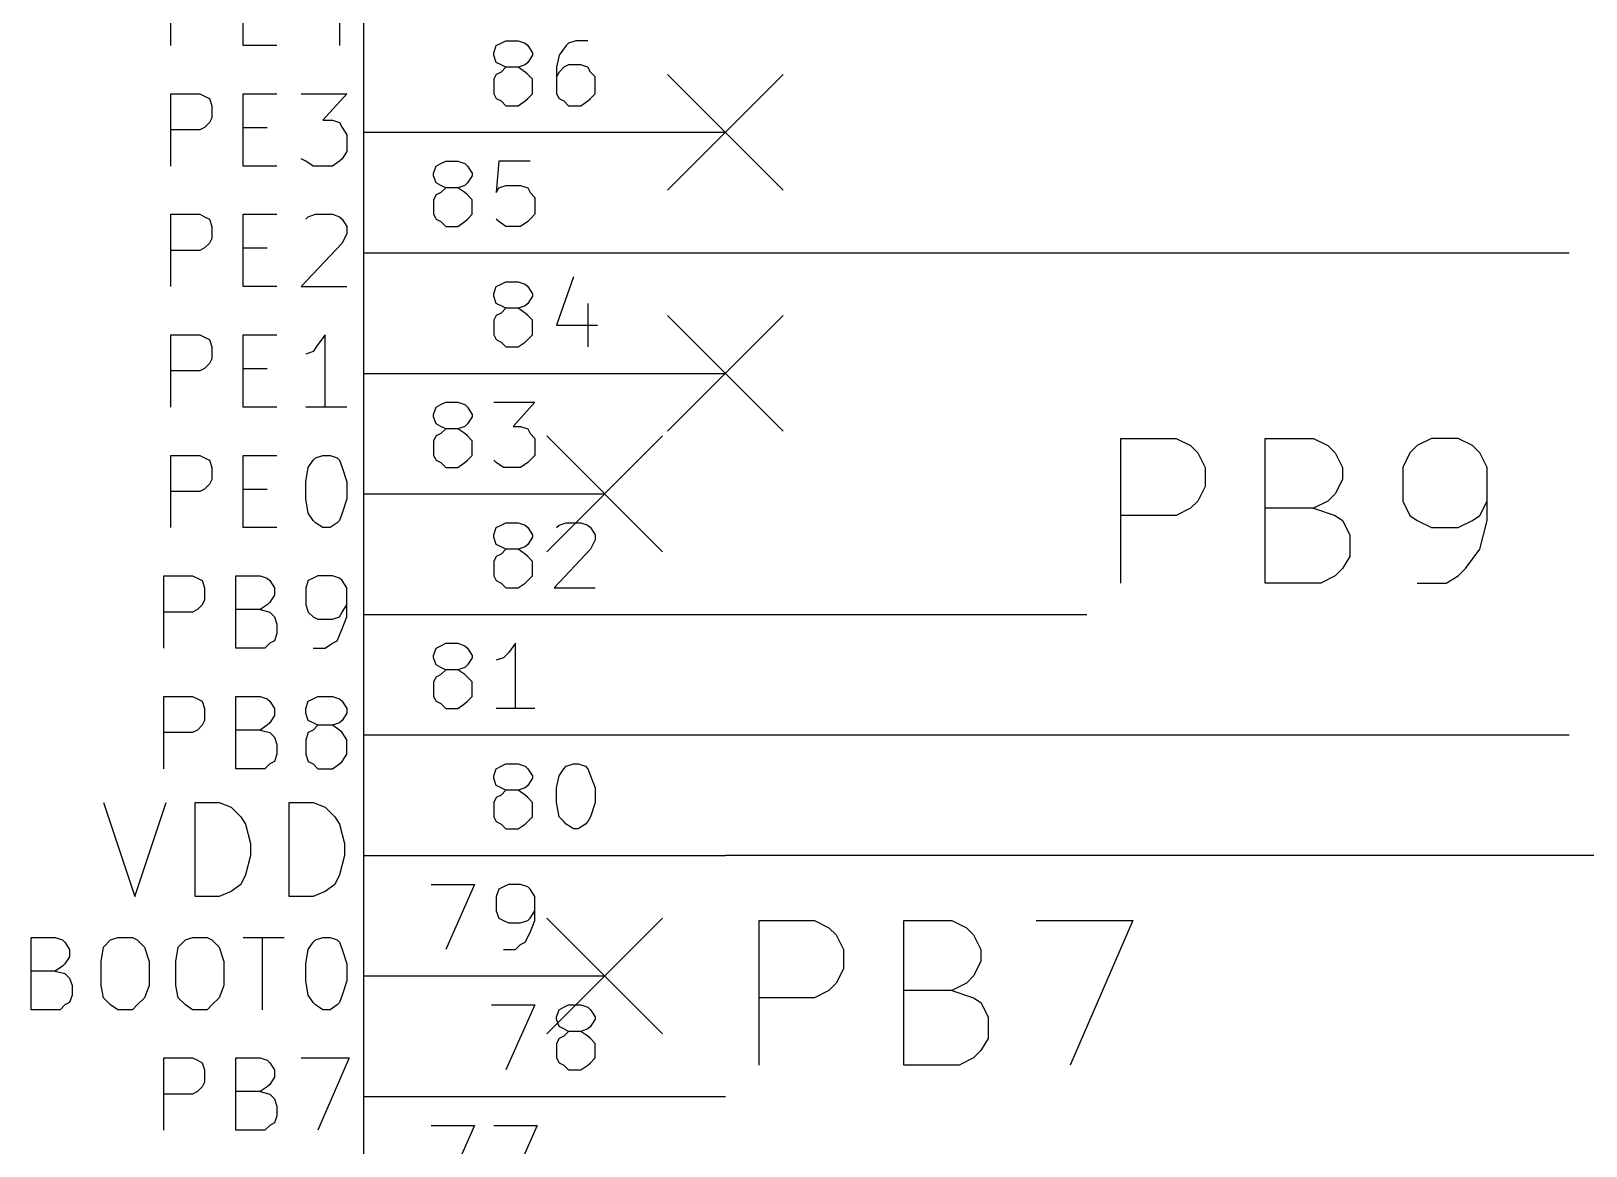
# Model space of a CAD drawing. Extents: x 10 to 287, y -200 to -10.
# Drawn here: x 62.53 to 78.92, y -112.28 to -100.53 of the extents above; entities that cross this region are included whole.
import ezdxf

# ---------------------------------------------------------------- set-up
doc = ezdxf.new("R2010")
doc.units = 0
doc.header["$MEASUREMENT"] = 0
doc.layers.add('BLACK', color=7, linetype='CONTINUOUS')

msp = doc.modelspace()

# ---------------------------------------------------------------- linework, layer by layer
at = {"layer": 'Black'}
for p, q in [((74.0156, -106.35), (74.0156, -104.826)), ((74.0156, -104.826), (74.5998, -104.826)), ((74.5998, -104.826), (74.7522, -104.902)), ((75.5396, -106.35), (75.5396, -104.826)), ((75.5396, -104.826), (76.0476, -104.826)), ((76.0476, -104.826), (76.2, -104.902)), ((77.2922, -104.826), (77.1398, -104.902)), ((77.5716, -104.826), (77.2922, -104.826)), ((77.724, -104.902), (77.5716, -104.826)), ((74.7522, -104.902), (74.8284, -104.978)), ((74.8284, -104.978), (74.9046, -105.131)), ((76.2, -104.902), (76.2762, -104.978)), ((76.2762, -104.978), (76.3524, -105.131)), ((77.0636, -104.978), (76.9874, -105.131)), ((77.1398, -104.902), (77.0636, -104.978)), ((77.8002, -104.978), (77.724, -104.902)), ((77.8764, -105.131), (77.8002, -104.978)), ((74.9046, -105.131), (74.9046, -105.334)), ((76.3524, -105.131), (76.3524, -105.258)), ((76.9874, -105.131), (76.9874, -105.486)), ((77.8764, -105.689), (77.8764, -105.131)), ((74.9046, -105.334), (74.8284, -105.486)), ((76.3524, -105.258), (76.2762, -105.41)), ((74.8284, -105.486), (74.7522, -105.562)), ((76.2, -105.486), (76.0476, -105.562)), ((76.2762, -105.41), (76.2, -105.486)), ((76.9874, -105.486), (77.0636, -105.639)), ((77.8002, -105.639), (77.8764, -105.486)), ((74.5998, -105.639), (74.0156, -105.639)), ((74.7522, -105.562), (74.5998, -105.639)), ((76.0476, -105.562), (75.5396, -105.562)), ((76.0476, -105.562), (76.2762, -105.639)), ((76.2762, -105.639), (76.3524, -105.689)), ((77.0636, -105.639), (77.1398, -105.689)), ((77.724, -105.689), (77.8002, -105.639)), ((76.3524, -105.689), (76.4286, -105.842)), ((77.1398, -105.689), (77.2922, -105.766)), ((77.2922, -105.766), (77.5716, -105.766)), ((77.5716, -105.766), (77.724, -105.689)), ((77.8002, -105.994), (77.8764, -105.689)), ((76.4286, -105.842), (76.4286, -106.07)), ((77.6478, -106.197), (77.8002, -105.994)), ((76.4286, -106.07), (76.3524, -106.197)), ((76.2762, -106.274), (76.1238, -106.35)), ((76.3524, -106.197), (76.2762, -106.274)), ((77.4446, -106.35), (77.5716, -106.274)), ((77.5716, -106.274), (77.6478, -106.197)), ((76.1238, -106.35), (75.5396, -106.35)), ((77.1398, -106.35), (77.4446, -106.35)), ((70.2056, -111.43), (70.2056, -109.906)), ((70.2056, -109.906), (70.7898, -109.906)), ((70.7898, -109.906), (70.9422, -109.982)), ((71.7296, -111.43), (71.7296, -109.906)), ((71.7296, -109.906), (72.2376, -109.906)), ((72.2376, -109.906), (72.39, -109.982)), ((73.1266, -109.906), (74.1426, -109.906)), ((74.1426, -109.906), (73.4822, -111.43)), ((70.9422, -109.982), (71.0184, -110.058)), ((71.0184, -110.058), (71.0946, -110.211)), ((72.39, -109.982), (72.4662, -110.058)), ((72.4662, -110.058), (72.5424, -110.211)), ((71.0946, -110.211), (71.0946, -110.414)), ((72.5424, -110.211), (72.5424, -110.338)), ((71.0946, -110.414), (71.0184, -110.566)), ((72.5424, -110.338), (72.4662, -110.49)), ((71.0184, -110.566), (70.9422, -110.642)), ((72.39, -110.566), (72.2376, -110.642)), ((72.4662, -110.49), (72.39, -110.566)), ((70.7898, -110.719), (70.2056, -110.719)), ((70.9422, -110.642), (70.7898, -110.719)), ((72.2376, -110.642), (71.7296, -110.642)), ((72.2376, -110.642), (72.4662, -110.719)), ((72.4662, -110.719), (72.5424, -110.769)), ((72.5424, -110.769), (72.6186, -110.922)), ((72.6186, -110.922), (72.6186, -111.15)), ((72.6186, -111.15), (72.5424, -111.277)), ((72.4662, -111.354), (72.3138, -111.43)), ((72.5424, -111.277), (72.4662, -111.354)), ((72.3138, -111.43), (71.7296, -111.43))]:
    msp.add_line(p, q, dxfattribs=at)
at = {"layer": 'Blue 2'}
for p, q in [((69.2404, -100.99), (70.4596, -102.21)), ((70.4596, -100.99), (69.2404, -102.21)), ((69.2404, -103.53), (70.4596, -104.75)), ((70.4596, -103.53), (69.2404, -104.75)), ((67.9704, -104.8), (69.1896, -106.02)), ((69.1896, -104.8), (67.9704, -106.02)), ((67.9704, -109.88), (69.1896, -111.1)), ((69.1896, -109.88), (67.9704, -111.1))]:
    msp.add_line(p, q, dxfattribs=at)
at = {"layer": 'Cyan 2'}
for p, q in [((64.008, -100.686), (64.008, -99.9236)), ((64.77, -100.686), (64.77, -99.9236)), ((65.786, -100.178), (65.786, -100.686)), ((65.1256, -100.686), (64.77, -100.686)), ((64.008, -101.956), (64.008, -101.194)), ((64.008, -101.194), (64.3128, -101.194)), ((64.3128, -101.194), (64.3636, -101.219)), ((64.3636, -101.219), (64.4144, -101.244)), ((64.4144, -101.244), (64.4398, -101.321)), ((64.77, -101.956), (64.77, -101.194)), ((64.77, -101.194), (65.1256, -101.194)), ((65.3796, -101.194), (65.8622, -101.194)), ((65.8622, -101.194), (65.6082, -101.473)), ((64.4398, -101.321), (64.4398, -101.448)), ((64.3636, -101.549), (64.3128, -101.575)), ((64.4144, -101.498), (64.3636, -101.549)), ((64.4398, -101.448), (64.4144, -101.498)), ((64.77, -101.549), (65.024, -101.549)), ((65.6082, -101.473), (65.7098, -101.473)), ((65.7098, -101.473), (65.786, -101.498)), ((65.786, -101.498), (65.8114, -101.549)), ((65.8114, -101.549), (65.8622, -101.625)), ((64.3128, -101.575), (64.008, -101.575)), ((65.8622, -101.625), (65.8622, -101.803)), ((65.4304, -101.905), (65.3796, -101.879)), ((65.8114, -101.879), (65.786, -101.905)), ((65.8622, -101.803), (65.8114, -101.879)), ((65.1256, -101.956), (64.77, -101.956)), ((65.5066, -101.956), (65.4304, -101.905)), ((65.7098, -101.956), (65.5066, -101.956)), ((65.786, -101.905), (65.7098, -101.956)), ((64.008, -103.226), (64.008, -102.464)), ((64.008, -102.464), (64.3128, -102.464)), ((64.3128, -102.464), (64.3636, -102.489)), ((64.3636, -102.489), (64.4144, -102.514)), ((64.4144, -102.514), (64.4398, -102.591)), ((64.77, -103.226), (64.77, -102.464)), ((64.77, -102.464), (65.1256, -102.464)), ((65.4304, -102.514), (65.4558, -102.489)), ((65.4558, -102.489), (65.532, -102.464)), ((65.532, -102.464), (65.7098, -102.464)), ((65.7098, -102.464), (65.786, -102.489)), ((65.786, -102.489), (65.8114, -102.514)), ((65.8114, -102.514), (65.8622, -102.591)), ((64.4398, -102.718), (64.4144, -102.768)), ((64.4398, -102.591), (64.4398, -102.718)), ((65.8622, -102.667), (65.8114, -102.768)), ((65.8622, -102.591), (65.8622, -102.667)), ((64.3128, -102.845), (64.008, -102.845)), ((64.3636, -102.819), (64.3128, -102.845)), ((64.4144, -102.768), (64.3636, -102.819)), ((64.77, -102.819), (65.024, -102.819)), ((65.8114, -102.768), (65.3796, -103.226)), ((65.1256, -103.226), (64.77, -103.226)), ((65.3796, -103.226), (65.8622, -103.226)), ((64.008, -104.496), (64.008, -103.734)), ((64.008, -103.734), (64.3128, -103.734)), ((64.3128, -103.734), (64.3636, -103.759)), ((64.3636, -103.759), (64.4144, -103.784)), ((64.4144, -103.784), (64.4398, -103.861)), ((64.4398, -103.861), (64.4398, -103.988)), ((64.77, -104.496), (64.77, -103.734)), ((64.77, -103.734), (65.1256, -103.734)), ((65.5574, -103.835), (65.5066, -103.911)), ((65.6336, -103.734), (65.5574, -103.835)), ((65.6336, -104.496), (65.6336, -103.734)), ((64.4398, -103.988), (64.4144, -104.038)), ((65.5066, -103.911), (65.4304, -103.937)), ((64.3128, -104.115), (64.008, -104.115)), ((64.3636, -104.089), (64.3128, -104.115)), ((64.4144, -104.038), (64.3636, -104.089)), ((64.77, -104.089), (65.024, -104.089)), ((65.1256, -104.496), (64.77, -104.496)), ((65.8622, -104.496), (65.4304, -104.496)), ((64.008, -105.766), (64.008, -105.004)), ((64.008, -105.004), (64.3128, -105.004)), ((64.3128, -105.004), (64.3636, -105.029)), ((64.77, -105.766), (64.77, -105.004)), ((64.77, -105.004), (65.1256, -105.004)), ((65.532, -105.029), (65.6082, -105.004)), ((65.6082, -105.004), (65.6844, -105.004)), ((65.6844, -105.004), (65.7606, -105.029)), ((64.3636, -105.029), (64.4144, -105.054)), ((64.4144, -105.054), (64.4398, -105.131)), ((64.4398, -105.131), (64.4398, -105.258)), ((65.4304, -105.283), (65.4558, -105.131)), ((65.4558, -105.131), (65.5066, -105.054)), ((65.5066, -105.054), (65.532, -105.029)), ((65.7606, -105.029), (65.786, -105.054)), ((65.786, -105.054), (65.8114, -105.131)), ((65.8114, -105.131), (65.8622, -105.283)), ((64.4144, -105.308), (64.3636, -105.359)), ((64.4398, -105.258), (64.4144, -105.308)), ((65.4304, -105.461), (65.4304, -105.283)), ((65.8622, -105.283), (65.8622, -105.461)), ((64.3128, -105.385), (64.008, -105.385)), ((64.3636, -105.359), (64.3128, -105.385)), ((64.77, -105.359), (65.024, -105.359)), ((65.4558, -105.613), (65.4304, -105.461)), ((65.8622, -105.461), (65.8114, -105.613)), ((65.5066, -105.689), (65.4558, -105.613)), ((65.8114, -105.613), (65.786, -105.689)), ((65.1256, -105.766), (64.77, -105.766)), ((65.532, -105.715), (65.5066, -105.689)), ((65.6082, -105.766), (65.532, -105.715)), ((65.6844, -105.766), (65.6082, -105.766)), ((65.7606, -105.715), (65.6844, -105.766)), ((65.786, -105.689), (65.7606, -105.715)), ((63.9318, -107.036), (63.9318, -106.274)), ((63.9318, -106.274), (64.2366, -106.274)), ((64.2366, -106.274), (64.2874, -106.299)), ((64.2874, -106.299), (64.3382, -106.324)), ((64.3382, -106.324), (64.3636, -106.401)), ((64.6938, -107.036), (64.6938, -106.274)), ((64.6938, -106.274), (64.9478, -106.274)), ((64.9478, -106.274), (65.024, -106.299)), ((65.024, -106.299), (65.0494, -106.324)), ((65.0494, -106.324), (65.1002, -106.401)), ((65.4558, -106.324), (65.4304, -106.401)), ((65.5066, -106.299), (65.4558, -106.324)), ((65.5574, -106.274), (65.5066, -106.299)), ((65.7098, -106.274), (65.5574, -106.274)), ((65.786, -106.299), (65.7098, -106.274)), ((65.8114, -106.324), (65.786, -106.299)), ((65.8622, -106.401), (65.8114, -106.324)), ((64.3636, -106.401), (64.3636, -106.528)), ((65.1002, -106.477), (65.0494, -106.553)), ((65.1002, -106.401), (65.1002, -106.477)), ((65.4304, -106.401), (65.4304, -106.578)), ((65.8622, -106.705), (65.8622, -106.401)), ((64.2874, -106.629), (64.2366, -106.655)), ((64.3382, -106.578), (64.2874, -106.629)), ((64.3636, -106.528), (64.3382, -106.578)), ((64.9478, -106.629), (64.6938, -106.629)), ((65.024, -106.578), (64.9478, -106.629)), ((64.9478, -106.629), (65.0494, -106.655)), ((65.0494, -106.553), (65.024, -106.578)), ((65.4304, -106.578), (65.4558, -106.655)), ((65.8114, -106.655), (65.8622, -106.578)), ((64.2366, -106.655), (63.9318, -106.655)), ((65.0494, -106.655), (65.1002, -106.705)), ((65.1002, -106.705), (65.1256, -106.782)), ((65.1256, -106.782), (65.1256, -106.883)), ((65.4558, -106.655), (65.5066, -106.705)), ((65.5066, -106.705), (65.5574, -106.731)), ((65.5574, -106.731), (65.7098, -106.731)), ((65.7098, -106.731), (65.786, -106.705)), ((65.786, -106.705), (65.8114, -106.655)), ((65.8114, -106.832), (65.8622, -106.705)), ((65.1002, -106.959), (65.0494, -106.985)), ((65.1256, -106.883), (65.1002, -106.959)), ((65.7098, -106.985), (65.7606, -106.959)), ((65.7606, -106.959), (65.8114, -106.832)), ((64.9986, -107.036), (64.6938, -107.036)), ((65.0494, -106.985), (64.9986, -107.036)), ((65.5066, -107.036), (65.6336, -107.036)), ((65.6336, -107.036), (65.7098, -106.985)), ((63.9318, -108.306), (63.9318, -107.544)), ((63.9318, -107.544), (64.2366, -107.544)), ((64.2366, -107.544), (64.2874, -107.569)), ((64.2874, -107.569), (64.3382, -107.594)), ((64.3382, -107.594), (64.3636, -107.671)), ((64.6938, -108.306), (64.6938, -107.544)), ((64.6938, -107.544), (64.9478, -107.544)), ((64.9478, -107.544), (65.024, -107.569)), ((65.024, -107.569), (65.0494, -107.594)), ((65.0494, -107.594), (65.1002, -107.671)), ((65.4304, -107.671), (65.4558, -107.594)), ((65.4558, -107.594), (65.5066, -107.569)), ((65.5066, -107.569), (65.5574, -107.544)), ((65.5574, -107.544), (65.7098, -107.544)), ((65.7098, -107.544), (65.786, -107.569)), ((65.786, -107.569), (65.8114, -107.594)), ((65.8114, -107.594), (65.8622, -107.671)), ((64.3636, -107.798), (64.3382, -107.848)), ((64.3636, -107.671), (64.3636, -107.798)), ((65.1002, -107.747), (65.0494, -107.823)), ((65.1002, -107.671), (65.1002, -107.747)), ((65.4304, -107.721), (65.4304, -107.671)), ((65.4558, -107.798), (65.4304, -107.721)), ((65.5066, -107.823), (65.4558, -107.798)), ((65.8114, -107.798), (65.786, -107.823)), ((65.8622, -107.721), (65.8114, -107.798)), ((65.8622, -107.671), (65.8622, -107.721)), ((64.2366, -107.925), (63.9318, -107.925)), ((64.2874, -107.899), (64.2366, -107.925)), ((64.3382, -107.848), (64.2874, -107.899)), ((64.9478, -107.899), (64.6938, -107.899)), ((65.024, -107.848), (64.9478, -107.899)), ((64.9478, -107.899), (65.0494, -107.925)), ((65.0494, -107.823), (65.024, -107.848)), ((65.0494, -107.925), (65.1002, -107.975)), ((65.4558, -107.925), (65.4304, -108.001)), ((65.5066, -107.899), (65.4558, -107.925)), ((65.5574, -107.848), (65.5066, -107.823)), ((65.5574, -107.848), (65.5066, -107.899)), ((65.7098, -107.848), (65.5574, -107.848)), ((65.786, -107.823), (65.7098, -107.848)), ((65.786, -107.899), (65.7098, -107.848)), ((65.8114, -107.925), (65.786, -107.899)), ((65.8622, -108.001), (65.8114, -107.925)), ((65.1002, -107.975), (65.1256, -108.052)), ((65.1256, -108.052), (65.1256, -108.153)), ((65.4304, -108.001), (65.4304, -108.153)), ((65.8622, -108.153), (65.8622, -108.001)), ((65.0494, -108.255), (64.9986, -108.306)), ((65.1002, -108.229), (65.0494, -108.255)), ((65.1256, -108.153), (65.1002, -108.229)), ((65.4304, -108.153), (65.4558, -108.229)), ((65.4558, -108.229), (65.5066, -108.255)), ((65.5066, -108.255), (65.5574, -108.306)), ((65.7098, -108.306), (65.786, -108.255)), ((65.786, -108.255), (65.8114, -108.229)), ((65.8114, -108.229), (65.8622, -108.153)), ((64.9986, -108.306), (64.6938, -108.306)), ((65.5574, -108.306), (65.7098, -108.306)), ((63.2968, -108.661), (63.627, -109.652)), ((63.627, -109.652), (63.9572, -108.661)), ((64.262, -109.652), (64.262, -108.661)), ((64.262, -108.661), (64.516, -108.661)), ((64.516, -108.661), (64.643, -108.712)), ((64.643, -108.712), (64.7446, -108.814)), ((65.2526, -109.652), (65.2526, -108.661)), ((65.2526, -108.661), (65.5066, -108.661)), ((65.5066, -108.661), (65.6336, -108.712)), ((65.6336, -108.712), (65.7352, -108.814)), ((64.7446, -108.814), (64.7954, -108.89)), ((64.7954, -108.89), (64.8462, -109.093)), ((65.7352, -108.814), (65.786, -108.89)), ((65.786, -108.89), (65.8368, -109.093)), ((64.8462, -109.093), (64.8462, -109.22)), ((65.8368, -109.093), (65.8368, -109.22)), ((64.8462, -109.22), (64.7954, -109.423)), ((65.8368, -109.22), (65.786, -109.423)), ((64.7954, -109.423), (64.7446, -109.525)), ((65.786, -109.423), (65.7352, -109.525)), ((64.643, -109.601), (64.516, -109.652)), ((64.7446, -109.525), (64.643, -109.601)), ((65.6336, -109.601), (65.5066, -109.652)), ((65.7352, -109.525), (65.6336, -109.601)), ((64.516, -109.652), (64.262, -109.652)), ((65.5066, -109.652), (65.2526, -109.652)), ((62.5348, -110.846), (62.5348, -110.084)), ((62.5348, -110.084), (62.7888, -110.084)), ((62.7888, -110.084), (62.865, -110.109)), ((63.373, -110.109), (63.4492, -110.084)), ((63.4492, -110.084), (63.6016, -110.084)), ((63.6016, -110.084), (63.6524, -110.109)), ((64.1604, -110.109), (64.2366, -110.084)), ((64.2366, -110.084), (64.389, -110.084)), ((64.389, -110.084), (64.4398, -110.109)), ((64.77, -110.084), (65.2018, -110.084)), ((64.9732, -110.846), (64.9732, -110.084)), ((65.532, -110.109), (65.6082, -110.084)), ((65.6082, -110.084), (65.6844, -110.084)), ((65.6844, -110.084), (65.7606, -110.109)), ((62.865, -110.109), (62.8904, -110.134)), ((62.8904, -110.134), (62.9412, -110.211)), ((62.9412, -110.211), (62.9412, -110.287)), ((63.2714, -110.338), (63.2968, -110.185)), ((63.2968, -110.185), (63.373, -110.109)), ((63.6524, -110.109), (63.7286, -110.185)), ((63.7286, -110.185), (63.7794, -110.338)), ((64.0588, -110.338), (64.0842, -110.185)), ((64.0842, -110.185), (64.1604, -110.109)), ((64.4398, -110.109), (64.516, -110.185)), ((64.516, -110.185), (64.5668, -110.338)), ((65.4304, -110.363), (65.4558, -110.211)), ((65.4558, -110.211), (65.5066, -110.134)), ((65.5066, -110.134), (65.532, -110.109)), ((65.7606, -110.109), (65.786, -110.134)), ((65.786, -110.134), (65.8114, -110.211)), ((65.8114, -110.211), (65.8622, -110.363)), ((62.865, -110.388), (62.7888, -110.439)), ((62.8904, -110.363), (62.865, -110.388)), ((62.9412, -110.287), (62.8904, -110.363)), ((63.2714, -110.592), (63.2714, -110.338)), ((63.7794, -110.338), (63.7794, -110.592)), ((64.0588, -110.592), (64.0588, -110.338)), ((64.5668, -110.338), (64.5668, -110.592)), ((65.4304, -110.541), (65.4304, -110.363)), ((65.8622, -110.363), (65.8622, -110.541)), ((62.7888, -110.439), (62.5348, -110.439)), ((62.7888, -110.439), (62.8904, -110.465)), ((62.8904, -110.465), (62.9412, -110.515)), ((62.9412, -110.515), (62.9666, -110.592)), ((65.4558, -110.693), (65.4304, -110.541)), ((65.8622, -110.541), (65.8114, -110.693)), ((62.9666, -110.693), (62.9412, -110.769)), ((62.9666, -110.592), (62.9666, -110.693)), ((63.2968, -110.719), (63.2714, -110.592)), ((63.373, -110.795), (63.2968, -110.719)), ((63.7286, -110.719), (63.6524, -110.795)), ((63.7794, -110.592), (63.7286, -110.719)), ((64.0842, -110.719), (64.0588, -110.592)), ((64.1604, -110.795), (64.0842, -110.719)), ((64.516, -110.719), (64.4398, -110.795)), ((64.5668, -110.592), (64.516, -110.719)), ((65.5066, -110.769), (65.4558, -110.693)), ((65.8114, -110.693), (65.786, -110.769)), ((62.8396, -110.846), (62.5348, -110.846)), ((62.8904, -110.795), (62.8396, -110.846)), ((62.9412, -110.769), (62.8904, -110.795)), ((63.4492, -110.846), (63.373, -110.795)), ((63.6016, -110.846), (63.4492, -110.846)), ((63.6524, -110.795), (63.6016, -110.846)), ((64.2366, -110.846), (64.1604, -110.795)), ((64.389, -110.846), (64.2366, -110.846)), ((64.4398, -110.795), (64.389, -110.846)), ((65.532, -110.795), (65.5066, -110.769)), ((65.6082, -110.846), (65.532, -110.795)), ((65.6844, -110.846), (65.6082, -110.846)), ((65.7606, -110.795), (65.6844, -110.846)), ((65.786, -110.769), (65.7606, -110.795)), ((63.9318, -112.116), (63.9318, -111.354)), ((63.9318, -111.354), (64.2366, -111.354)), ((64.2366, -111.354), (64.2874, -111.379)), ((64.2874, -111.379), (64.3382, -111.404)), ((64.3382, -111.404), (64.3636, -111.481)), ((64.6938, -112.116), (64.6938, -111.354)), ((64.6938, -111.354), (64.9478, -111.354)), ((64.9478, -111.354), (65.024, -111.379)), ((65.024, -111.379), (65.0494, -111.404)), ((65.0494, -111.404), (65.1002, -111.481)), ((65.3796, -111.354), (65.8876, -111.354)), ((65.8876, -111.354), (65.5574, -112.116)), ((64.3636, -111.481), (64.3636, -111.608)), ((65.1002, -111.557), (65.0494, -111.633)), ((65.1002, -111.481), (65.1002, -111.557)), ((64.2874, -111.709), (64.2366, -111.735)), ((64.3382, -111.658), (64.2874, -111.709)), ((64.3636, -111.608), (64.3382, -111.658)), ((64.9478, -111.709), (64.6938, -111.709)), ((65.024, -111.658), (64.9478, -111.709)), ((64.9478, -111.709), (65.0494, -111.735)), ((65.0494, -111.633), (65.024, -111.658)), ((64.2366, -111.735), (63.9318, -111.735)), ((65.0494, -111.735), (65.1002, -111.785)), ((65.1002, -111.785), (65.1256, -111.862)), ((65.1256, -111.862), (65.1256, -111.963)), ((65.1002, -112.039), (65.0494, -112.065)), ((65.1256, -111.963), (65.1002, -112.039)), ((64.9986, -112.116), (64.6938, -112.116)), ((65.0494, -112.065), (64.9986, -112.116))]:
    msp.add_line(p, q, dxfattribs=at)
at = {"layer": 'Green 2'}
for p, q in [((68.58, -102.87), (78.74, -102.87)), ((69.85, -106.68), (73.66, -106.68)), ((68.58, -107.95), (78.74, -107.95)), ((87.63, -109.22), (69.85, -109.22))]:
    msp.add_line(p, q, dxfattribs=at)
at = {"layer": 'Red 2'}
for p, q in [((66.04, -148.59), (66.04, -82.55)), ((67.4116, -100.762), (67.437, -100.686)), ((67.437, -100.686), (67.4878, -100.66)), ((67.4878, -100.66), (67.5386, -100.635)), ((67.5386, -100.635), (67.6656, -100.635)), ((67.6656, -100.635), (67.7418, -100.66)), ((67.7418, -100.66), (67.7672, -100.686)), ((67.7672, -100.686), (67.818, -100.762)), ((68.1736, -100.686), (68.0974, -100.787)), ((68.199, -100.66), (68.1736, -100.686)), ((68.2752, -100.635), (68.199, -100.66)), ((68.4022, -100.635), (68.2752, -100.635)), ((67.4116, -100.787), (67.4116, -100.762)), ((67.437, -100.863), (67.4116, -100.787)), ((67.4878, -100.889), (67.437, -100.863)), ((67.5386, -100.914), (67.4878, -100.889)), ((67.5386, -100.914), (67.4878, -100.965)), ((67.6656, -100.914), (67.5386, -100.914)), ((67.7418, -100.889), (67.6656, -100.914)), ((67.7418, -100.965), (67.6656, -100.914)), ((67.7672, -100.863), (67.7418, -100.889)), ((67.818, -100.787), (67.7672, -100.863)), ((67.818, -100.762), (67.818, -100.787)), ((68.0974, -100.787), (68.072, -100.914)), ((68.072, -100.914), (68.072, -101.194)), ((68.1482, -100.914), (68.0974, -100.965)), ((68.199, -100.889), (68.1482, -100.914)), ((68.326, -100.889), (68.199, -100.889)), ((68.4022, -100.914), (68.326, -100.889)), ((68.4276, -100.965), (68.4022, -100.914)), ((67.437, -100.99), (67.4116, -101.041)), ((67.4116, -101.041), (67.4116, -101.194)), ((67.4878, -100.965), (67.437, -100.99)), ((67.7672, -100.99), (67.7418, -100.965)), ((67.818, -101.041), (67.7672, -100.99)), ((67.818, -101.194), (67.818, -101.041)), ((68.0974, -100.965), (68.072, -101.016)), ((68.4784, -101.016), (68.4276, -100.965)), ((68.4784, -101.194), (68.4784, -101.016)), ((67.4116, -101.194), (67.437, -101.244)), ((67.437, -101.244), (67.4878, -101.27)), ((67.7418, -101.27), (67.7672, -101.244)), ((67.7672, -101.244), (67.818, -101.194)), ((68.072, -101.194), (68.0974, -101.244)), ((68.0974, -101.244), (68.1482, -101.27)), ((68.4022, -101.27), (68.4276, -101.244)), ((68.4276, -101.244), (68.4784, -101.194)), ((67.4878, -101.27), (67.5386, -101.321)), ((67.5386, -101.321), (67.6656, -101.321)), ((67.6656, -101.321), (67.7418, -101.27)), ((68.1482, -101.27), (68.199, -101.321)), ((68.199, -101.321), (68.326, -101.321)), ((68.326, -101.321), (68.4022, -101.27)), ((66.04, -101.6), (69.85, -101.6)), ((66.7766, -102.032), (66.802, -101.956)), ((66.7766, -102.057), (66.7766, -102.032)), ((66.802, -102.133), (66.7766, -102.057)), ((66.802, -101.956), (66.8528, -101.93)), ((66.8528, -101.93), (66.9036, -101.905)), ((66.9036, -101.905), (67.0306, -101.905)), ((67.0306, -101.905), (67.1068, -101.93)), ((67.1068, -101.93), (67.1322, -101.956)), ((67.1322, -101.956), (67.183, -102.032)), ((67.183, -102.057), (67.1322, -102.133)), ((67.183, -102.032), (67.183, -102.057)), ((67.4624, -101.905), (67.437, -102.235)), ((67.7926, -101.905), (67.4624, -101.905)), ((66.8528, -102.159), (66.802, -102.133)), ((66.9036, -102.184), (66.8528, -102.159)), ((66.9036, -102.184), (66.8528, -102.235)), ((67.0306, -102.184), (66.9036, -102.184)), ((67.1068, -102.159), (67.0306, -102.184)), ((67.1068, -102.235), (67.0306, -102.184)), ((67.1322, -102.133), (67.1068, -102.159)), ((67.437, -102.235), (67.4624, -102.184)), ((67.4624, -102.184), (67.5386, -102.159)), ((67.5386, -102.159), (67.691, -102.159)), ((67.691, -102.159), (67.7672, -102.184)), ((67.7672, -102.184), (67.7926, -102.235)), ((66.802, -102.26), (66.7766, -102.311)), ((66.7766, -102.311), (66.7766, -102.464)), ((66.8528, -102.235), (66.802, -102.26)), ((67.1322, -102.26), (67.1068, -102.235)), ((67.183, -102.311), (67.1322, -102.26)), ((67.183, -102.464), (67.183, -102.311)), ((67.7926, -102.235), (67.8434, -102.286)), ((67.8434, -102.286), (67.8434, -102.464)), ((66.7766, -102.464), (66.802, -102.514)), ((66.802, -102.514), (66.8528, -102.54)), ((66.8528, -102.54), (66.9036, -102.591)), ((67.0306, -102.591), (67.1068, -102.54)), ((67.1068, -102.54), (67.1322, -102.514)), ((67.1322, -102.514), (67.183, -102.464)), ((67.4624, -102.54), (67.437, -102.514)), ((67.5386, -102.591), (67.4624, -102.54)), ((67.7672, -102.54), (67.691, -102.591)), ((67.7926, -102.514), (67.7672, -102.54)), ((67.8434, -102.464), (67.7926, -102.514)), ((66.9036, -102.591), (67.0306, -102.591)), ((67.691, -102.591), (67.5386, -102.591)), ((66.04, -102.87), (68.58, -102.87)), ((67.437, -103.226), (67.4878, -103.2)), ((67.4878, -103.2), (67.5386, -103.175)), ((67.5386, -103.175), (67.6656, -103.175)), ((67.6656, -103.175), (67.7418, -103.2)), ((67.7418, -103.2), (67.7672, -103.226)), ((68.2498, -103.124), (68.072, -103.632)), ((67.4116, -103.302), (67.437, -103.226)), ((67.4116, -103.327), (67.4116, -103.302)), ((67.437, -103.403), (67.4116, -103.327)), ((67.7672, -103.226), (67.818, -103.302)), ((67.818, -103.327), (67.7672, -103.403)), ((67.818, -103.302), (67.818, -103.327)), ((67.437, -103.53), (67.4116, -103.581)), ((67.4878, -103.429), (67.437, -103.403)), ((67.4878, -103.505), (67.437, -103.53)), ((67.5386, -103.454), (67.4878, -103.429)), ((67.5386, -103.454), (67.4878, -103.505)), ((67.6656, -103.454), (67.5386, -103.454)), ((67.7418, -103.429), (67.6656, -103.454)), ((67.7418, -103.505), (67.6656, -103.454)), ((67.7672, -103.403), (67.7418, -103.429)), ((67.7672, -103.53), (67.7418, -103.505)), ((67.818, -103.581), (67.7672, -103.53)), ((68.4022, -103.403), (68.4022, -103.861)), ((67.4116, -103.581), (67.4116, -103.734)), ((67.818, -103.734), (67.818, -103.581)), ((68.072, -103.632), (68.5038, -103.632)), ((67.4116, -103.734), (67.437, -103.784)), ((67.437, -103.784), (67.4878, -103.81)), ((67.4878, -103.81), (67.5386, -103.861)), ((67.5386, -103.861), (67.6656, -103.861)), ((67.6656, -103.861), (67.7418, -103.81)), ((67.7418, -103.81), (67.7672, -103.784)), ((67.7672, -103.784), (67.818, -103.734)), ((66.04, -104.14), (69.85, -104.14)), ((66.7766, -104.572), (66.802, -104.496)), ((66.802, -104.496), (66.8528, -104.47)), ((66.8528, -104.47), (66.9036, -104.445)), ((66.9036, -104.445), (67.0306, -104.445)), ((67.0306, -104.445), (67.1068, -104.47)), ((67.1068, -104.47), (67.1322, -104.496)), ((67.1322, -104.496), (67.183, -104.572)), ((67.4116, -104.445), (67.8434, -104.445)), ((67.8434, -104.445), (67.6148, -104.699)), ((66.7766, -104.597), (66.7766, -104.572)), ((66.802, -104.673), (66.7766, -104.597)), ((66.8528, -104.699), (66.802, -104.673)), ((67.1322, -104.673), (67.1068, -104.699)), ((67.183, -104.597), (67.1322, -104.673)), ((67.183, -104.572), (67.183, -104.597)), ((66.802, -104.8), (66.7766, -104.851)), ((66.7766, -104.851), (66.7766, -105.004)), ((66.8528, -104.775), (66.802, -104.8)), ((66.9036, -104.724), (66.8528, -104.699)), ((66.9036, -104.724), (66.8528, -104.775)), ((67.0306, -104.724), (66.9036, -104.724)), ((67.1068, -104.699), (67.0306, -104.724)), ((67.1068, -104.775), (67.0306, -104.724)), ((67.1322, -104.8), (67.1068, -104.775)), ((67.183, -104.851), (67.1322, -104.8)), ((67.183, -105.004), (67.183, -104.851)), ((67.6148, -104.699), (67.691, -104.699)), ((67.691, -104.699), (67.7672, -104.724)), ((67.7672, -104.724), (67.7926, -104.775)), ((67.7926, -104.775), (67.8434, -104.826)), ((67.8434, -104.826), (67.8434, -105.004)), ((66.7766, -105.004), (66.802, -105.054)), ((67.1322, -105.054), (67.183, -105.004)), ((67.8434, -105.004), (67.7926, -105.054)), ((66.802, -105.054), (66.8528, -105.08)), ((66.8528, -105.08), (66.9036, -105.131)), ((66.9036, -105.131), (67.0306, -105.131)), ((67.0306, -105.131), (67.1068, -105.08)), ((67.1068, -105.08), (67.1322, -105.054)), ((67.437, -105.08), (67.4116, -105.054)), ((67.5132, -105.131), (67.437, -105.08)), ((67.691, -105.131), (67.5132, -105.131)), ((67.7672, -105.08), (67.691, -105.131)), ((67.7926, -105.054), (67.7672, -105.08)), ((66.04, -105.41), (68.58, -105.41)), ((67.4116, -105.842), (67.437, -105.766)), ((67.437, -105.766), (67.4878, -105.74)), ((67.4878, -105.74), (67.5386, -105.715)), ((67.5386, -105.715), (67.6656, -105.715)), ((67.6656, -105.715), (67.7418, -105.74)), ((67.7418, -105.74), (67.7672, -105.766)), ((67.7672, -105.766), (67.818, -105.842)), ((68.072, -105.766), (68.0974, -105.74)), ((68.0974, -105.74), (68.1736, -105.715)), ((68.1736, -105.715), (68.326, -105.715)), ((68.326, -105.715), (68.4022, -105.74)), ((68.4022, -105.74), (68.4276, -105.766)), ((68.4276, -105.766), (68.4784, -105.842)), ((67.4116, -105.867), (67.4116, -105.842)), ((67.437, -105.943), (67.4116, -105.867)), ((67.4878, -105.969), (67.437, -105.943)), ((67.5386, -105.994), (67.4878, -105.969)), ((67.5386, -105.994), (67.4878, -106.045)), ((67.6656, -105.994), (67.5386, -105.994)), ((67.7418, -105.969), (67.6656, -105.994)), ((67.7418, -106.045), (67.6656, -105.994)), ((67.7672, -105.943), (67.7418, -105.969)), ((67.818, -105.867), (67.7672, -105.943)), ((67.818, -105.842), (67.818, -105.867)), ((68.4276, -105.994), (68.0466, -106.401)), ((68.4784, -105.893), (68.4276, -105.994)), ((68.4784, -105.842), (68.4784, -105.893)), ((67.437, -106.07), (67.4116, -106.121)), ((67.4116, -106.121), (67.4116, -106.274)), ((67.4878, -106.045), (67.437, -106.07)), ((67.7672, -106.07), (67.7418, -106.045)), ((67.818, -106.121), (67.7672, -106.07)), ((67.818, -106.274), (67.818, -106.121)), ((67.4116, -106.274), (67.437, -106.324)), ((67.437, -106.324), (67.4878, -106.35)), ((67.7418, -106.35), (67.7672, -106.324)), ((67.7672, -106.324), (67.818, -106.274)), ((67.4878, -106.35), (67.5386, -106.401)), ((67.5386, -106.401), (67.6656, -106.401)), ((67.6656, -106.401), (67.7418, -106.35)), ((68.0466, -106.401), (68.4784, -106.401)), ((66.04, -106.68), (69.85, -106.68)), ((66.7766, -107.112), (66.802, -107.036)), ((66.7766, -107.137), (66.7766, -107.112)), ((66.802, -107.213), (66.7766, -107.137)), ((66.802, -107.036), (66.8528, -107.01)), ((66.8528, -107.01), (66.9036, -106.985)), ((66.9036, -106.985), (67.0306, -106.985)), ((67.0306, -106.985), (67.1068, -107.01)), ((67.1068, -107.01), (67.1322, -107.036)), ((67.1322, -107.036), (67.183, -107.112)), ((67.183, -107.137), (67.1322, -107.213)), ((67.183, -107.112), (67.183, -107.137)), ((67.5132, -107.137), (67.437, -107.163)), ((67.564, -107.086), (67.5132, -107.137)), ((67.6402, -106.985), (67.564, -107.086)), ((67.6402, -107.671), (67.6402, -106.985)), ((66.8528, -107.239), (66.802, -107.213)), ((66.9036, -107.264), (66.8528, -107.239)), ((66.9036, -107.264), (66.8528, -107.315)), ((67.0306, -107.264), (66.9036, -107.264)), ((67.1068, -107.239), (67.0306, -107.264)), ((67.1068, -107.315), (67.0306, -107.264)), ((67.1322, -107.213), (67.1068, -107.239)), ((66.802, -107.34), (66.7766, -107.391)), ((66.7766, -107.391), (66.7766, -107.544)), ((66.8528, -107.315), (66.802, -107.34)), ((67.1322, -107.34), (67.1068, -107.315)), ((67.183, -107.391), (67.1322, -107.34)), ((67.183, -107.544), (67.183, -107.391)), ((66.7766, -107.544), (66.802, -107.594)), ((66.802, -107.594), (66.8528, -107.62)), ((66.8528, -107.62), (66.9036, -107.671)), ((67.0306, -107.671), (67.1068, -107.62)), ((67.1068, -107.62), (67.1322, -107.594)), ((67.1322, -107.594), (67.183, -107.544)), ((66.9036, -107.671), (67.0306, -107.671)), ((67.8434, -107.671), (67.437, -107.671)), ((66.04, -107.95), (68.58, -107.95)), ((67.437, -108.306), (67.4878, -108.28)), ((67.4878, -108.28), (67.5386, -108.255)), ((67.5386, -108.255), (67.6656, -108.255)), ((67.6656, -108.255), (67.7418, -108.28)), ((67.7418, -108.28), (67.7672, -108.306)), ((68.1482, -108.306), (68.1736, -108.28)), ((68.1736, -108.28), (68.2498, -108.255)), ((68.2498, -108.255), (68.3006, -108.255)), ((68.3006, -108.255), (68.3768, -108.28)), ((68.3768, -108.28), (68.4022, -108.306)), ((67.4116, -108.382), (67.437, -108.306)), ((67.4116, -108.407), (67.4116, -108.382)), ((67.437, -108.483), (67.4116, -108.407)), ((67.7672, -108.306), (67.818, -108.382)), ((67.818, -108.407), (67.7672, -108.483)), ((67.818, -108.382), (67.818, -108.407)), ((68.072, -108.509), (68.0974, -108.382)), ((68.0974, -108.382), (68.1482, -108.306)), ((68.4022, -108.306), (68.4276, -108.382)), ((68.4276, -108.382), (68.4784, -108.509)), ((67.437, -108.61), (67.4116, -108.661)), ((67.4878, -108.509), (67.437, -108.483)), ((67.4878, -108.585), (67.437, -108.61)), ((67.5386, -108.534), (67.4878, -108.509)), ((67.5386, -108.534), (67.4878, -108.585)), ((67.6656, -108.534), (67.5386, -108.534)), ((67.7418, -108.509), (67.6656, -108.534)), ((67.7418, -108.585), (67.6656, -108.534)), ((67.7672, -108.483), (67.7418, -108.509)), ((67.7672, -108.61), (67.7418, -108.585)), ((67.818, -108.661), (67.7672, -108.61)), ((68.072, -108.661), (68.072, -108.509)), ((68.4784, -108.509), (68.4784, -108.661)), ((67.4116, -108.661), (67.4116, -108.814)), ((67.818, -108.814), (67.818, -108.661)), ((68.0974, -108.814), (68.072, -108.661)), ((68.4784, -108.661), (68.4276, -108.814)), ((67.4116, -108.814), (67.437, -108.864)), ((67.437, -108.864), (67.4878, -108.89)), ((67.4878, -108.89), (67.5386, -108.941)), ((67.5386, -108.941), (67.6656, -108.941)), ((67.6656, -108.941), (67.7418, -108.89)), ((67.7418, -108.89), (67.7672, -108.864)), ((67.7672, -108.864), (67.818, -108.814)), ((68.1482, -108.864), (68.0974, -108.814)), ((68.1736, -108.89), (68.1482, -108.864)), ((68.2498, -108.941), (68.1736, -108.89)), ((68.3006, -108.941), (68.2498, -108.941)), ((68.3768, -108.89), (68.3006, -108.941)), ((68.4022, -108.864), (68.3768, -108.89)), ((68.4276, -108.814), (68.4022, -108.864)), ((66.04, -109.22), (69.85, -109.22)), ((66.7512, -109.525), (67.2084, -109.525)), ((67.2084, -109.525), (66.9036, -110.211)), ((67.4624, -109.576), (67.437, -109.652)), ((67.5132, -109.55), (67.4624, -109.576)), ((67.564, -109.525), (67.5132, -109.55)), ((67.691, -109.525), (67.564, -109.525)), ((67.7672, -109.55), (67.691, -109.525)), ((67.7926, -109.576), (67.7672, -109.55)), ((67.8434, -109.652), (67.7926, -109.576)), ((67.437, -109.652), (67.437, -109.804)), ((67.8434, -109.906), (67.8434, -109.652)), ((67.437, -109.804), (67.4624, -109.88)), ((67.4624, -109.88), (67.5132, -109.906)), ((67.5132, -109.906), (67.564, -109.931)), ((67.691, -109.931), (67.7672, -109.906)), ((67.7672, -109.906), (67.7926, -109.88)), ((67.7926, -109.88), (67.8434, -109.804)), ((67.7926, -110.033), (67.8434, -109.906)), ((67.564, -109.931), (67.691, -109.931)), ((67.7418, -110.134), (67.7926, -110.033)), ((67.5132, -110.211), (67.6402, -110.211)), ((67.6402, -110.211), (67.691, -110.16)), ((67.691, -110.16), (67.7418, -110.134)), ((66.04, -110.49), (68.58, -110.49)), ((67.3862, -110.795), (67.8434, -110.795)), ((67.8434, -110.795), (67.5386, -111.481)), ((68.072, -110.922), (68.0974, -110.846)), ((68.0974, -110.846), (68.1482, -110.82)), ((68.1482, -110.82), (68.199, -110.795)), ((68.199, -110.795), (68.326, -110.795)), ((68.326, -110.795), (68.4022, -110.82)), ((68.4022, -110.82), (68.4276, -110.846)), ((68.4276, -110.846), (68.4784, -110.922)), ((68.072, -110.947), (68.072, -110.922)), ((68.0974, -111.023), (68.072, -110.947)), ((68.1482, -111.049), (68.0974, -111.023)), ((68.199, -111.074), (68.1482, -111.049)), ((68.199, -111.074), (68.1482, -111.125)), ((68.326, -111.074), (68.199, -111.074)), ((68.4022, -111.049), (68.326, -111.074)), ((68.4022, -111.125), (68.326, -111.074)), ((68.4276, -111.023), (68.4022, -111.049)), ((68.4784, -110.947), (68.4276, -111.023)), ((68.4784, -110.922), (68.4784, -110.947)), ((68.0974, -111.15), (68.072, -111.201)), ((68.072, -111.201), (68.072, -111.354)), ((68.1482, -111.125), (68.0974, -111.15)), ((68.4276, -111.15), (68.4022, -111.125)), ((68.4784, -111.201), (68.4276, -111.15)), ((68.4784, -111.354), (68.4784, -111.201)), ((68.072, -111.354), (68.0974, -111.404)), ((68.0974, -111.404), (68.1482, -111.43)), ((68.4022, -111.43), (68.4276, -111.404)), ((68.4276, -111.404), (68.4784, -111.354)), ((68.1482, -111.43), (68.199, -111.481)), ((68.199, -111.481), (68.326, -111.481)), ((68.326, -111.481), (68.4022, -111.43)), ((66.04, -111.76), (69.85, -111.76)), ((66.7512, -112.065), (67.2084, -112.065)), ((67.2084, -112.065), (66.9036, -112.751)), ((67.4116, -112.065), (67.8688, -112.065)), ((67.8688, -112.065), (67.564, -112.751))]:
    msp.add_line(p, q, dxfattribs=at)

doc.saveas('drawing.dxf')
